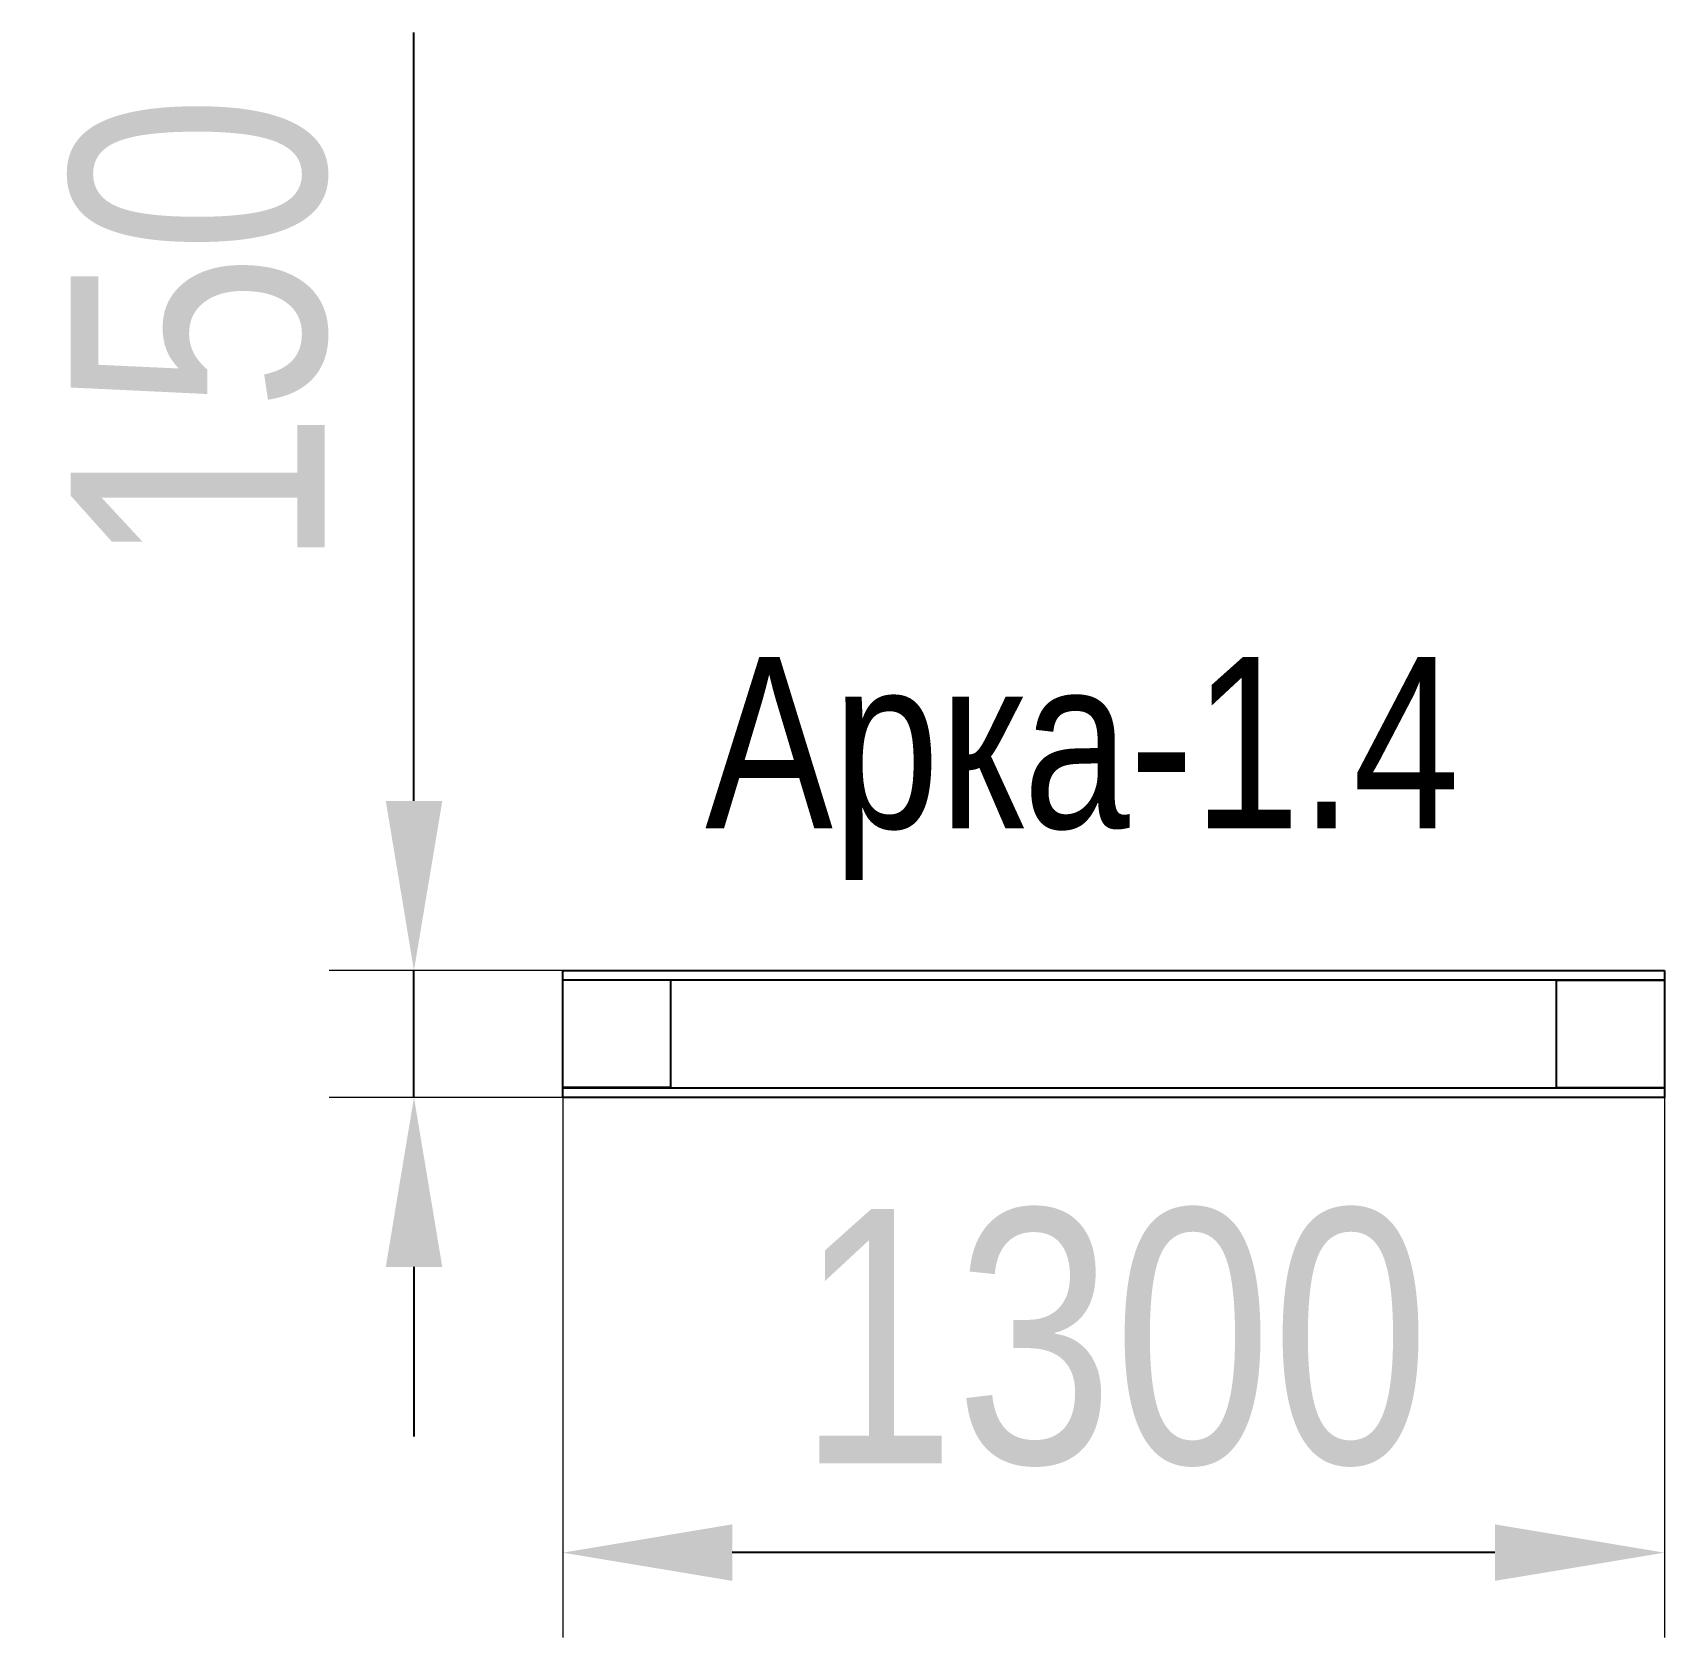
# Model space of a CAD drawing. Header units: millimetres. Extents: x -1132 to 794, y -672 to 1222.
import ezdxf

# ---------------------------------------------------------------- set-up
doc = ezdxf.new("R2010")
doc.units = ezdxf.units.MM
doc.layers.add('DIKOM_АРТИКУЛ', color=7, linetype='Continuous')
doc.styles.add('style1', font='arial.ttf', dxfattribs={"width": 0.8})
doc.dimstyles.new('1-50', dxfattribs={"dimtxt": 300, "dimasz": 200, "dimexe": 100, "dimexo": 0, "dimgap": 100, "dimtad": 1, "dimdec": 0, "dimtxsty": 'style1', "dimcen": 0, "dimclrd": 7, "dimclre": 7, "dimadec": 1, "dimazin": 2, "dimtfac": 1, "dimtdec": 0, "dimtmove": 0, "dimatfit": 3, "dimfxl": 0, "dimlwd": 25, "dimlwe": 18, "dimarcsym": 0})

# ---------------------------------------------------------------- blocks, each defined once
blk = doc.blocks.new('*D24')
at = {"layer": 'Defpoints', "color": 0, "transparency": 16777216}
for p in [(-506.3, -34.4), (793.7, -34.4), (-506.3, -571.6)]:
    blk.add_point(p, dxfattribs=at)
at = {"layer": 'DIKOM_АРТИКУЛ', "color": 7, "lineweight": 18, "transparency": 16777216}
for p, q in [((-506.3, -34.4), (-506.3, -671.6)), ((793.7, -34.4), (793.7, -671.6))]:
    blk.add_line(p, q, dxfattribs=at)
at = {"layer": 'DIKOM_АРТИКУЛ', "color": 7, "lineweight": 25, "transparency": 16777216}
blk.add_line((593.7, -571.6), (-306.3, -571.6), dxfattribs=at)
at = {"layer": 'DIKOM_АРТИКУЛ', "color": 7, "transparency": 16777216}
for points in [[(-306.3, -538.2), (-306.3, -604.9), (-506.3, -571.6)], [(593.7, -538.2), (593.7, -604.9), (793.7, -571.6)]]:
    blk.add_solid(points, dxfattribs=at)
at = {"layer": 'DIKOM_АРТИКУЛ', "color": 0, "transparency": 16777216, "insert": (143.7, -318.3), "char_height": 300, "attachment_point": 5, "style": 'style1'}
blk.add_mtext('1300', dxfattribs=at)
blk = doc.blocks.new('*D25')
at = {"layer": 'Defpoints', "color": 0, "transparency": 16777216}
for p in [(-681.8, 115.6), (-506.3, 115.6), (-506.3, -34.4)]:
    blk.add_point(p, dxfattribs=at)
at = {"layer": 'DIKOM_АРТИКУЛ', "color": 7, "lineweight": 25, "transparency": 16777216}
for p, q in [((-681.8, 315.6), (-681.8, 1222.5)), ((-681.8, -34.4), (-681.8, 115.6)), ((-681.8, -234.4), (-681.8, -434.4))]:
    blk.add_line(p, q, dxfattribs=at)
at = {"layer": 'DIKOM_АРТИКУЛ', "color": 7, "lineweight": 18, "transparency": 16777216}
for p, q in [((-506.3, 115.6), (-781.8, 115.6)), ((-506.3, -34.4), (-781.8, -34.4))]:
    blk.add_line(p, q, dxfattribs=at)
at = {"layer": 'DIKOM_АРТИКУЛ', "color": 7, "transparency": 16777216}
for points in [[(-715.1, 315.6), (-648.4, 315.6), (-681.8, 115.6)], [(-715.1, -234.4), (-648.4, -234.4), (-681.8, -34.4)]]:
    blk.add_solid(points, dxfattribs=at)
at = {"layer": 'DIKOM_АРТИКУЛ', "color": 0, "transparency": 16777216, "insert": (-934.9, 869), "char_height": 300, "attachment_point": 5, "rotation": 90, "style": 'style1'}
blk.add_mtext('150', dxfattribs=at)

msp = doc.modelspace()

# ---------------------------------------------------------------- linework, layer by layer
at = {"layer": 'DIKOM_АРТИКУЛ'}
for p, q in [((-506.3, 115.6), (793.7, 115.6)), ((-506.3, -34.4), (-506.3, 115.6)), ((793.7, 115.6), (793.7, -34.4)), ((-506.3, 104.6), (793.7, 104.6)), ((793.7, -23.3), (-506.3, -23.3)), ((793.7, -34.4), (-506.3, -34.4))]:
    msp.add_line(p, q, dxfattribs=at)
for points in [[(-506.3, 104.6), (-379, 104.6), (-379, -22.7), (-506.3, -22.7)], [(666.4, 104.3), (793.7, 104.3), (793.7, -23), (666.4, -23)]]:
    msp.add_lwpolyline(points, close=True, dxfattribs=at)

# ---------------------------------------------------------------- texts
at = {"layer": 'DIKOM_АРТИКУЛ', "insert": (-338.2, 485.6), "char_height": 202.19, "width": 2732.336, "attachment_point": 1, "style": 'style1'}
msp.add_mtext('Арка-1.4', dxfattribs=at)

# ---------------------------------------------------------------- dimensions: what is measured, and where the dimension line sits
at = {"layer": 'DIKOM_АРТИКУЛ'}
for p1, p2, distance, picture, middle in [((-506.3, -34.4), (-506.3, 115.6), 175.4, '*D25', (-934.9, 869)), ((793.7, -34.4), (-506.3, -34.4), 537.2, '*D24', (143.7, -318.3))]:
    dim = msp.add_aligned_dim(p1=p1, p2=p2, distance=distance, dimstyle='1-50', dxfattribs=at)
    dim.commit()
    dim.dimension.update_dxf_attribs({"geometry": picture, "text_midpoint": middle})

doc.saveas('drawing.dxf')
